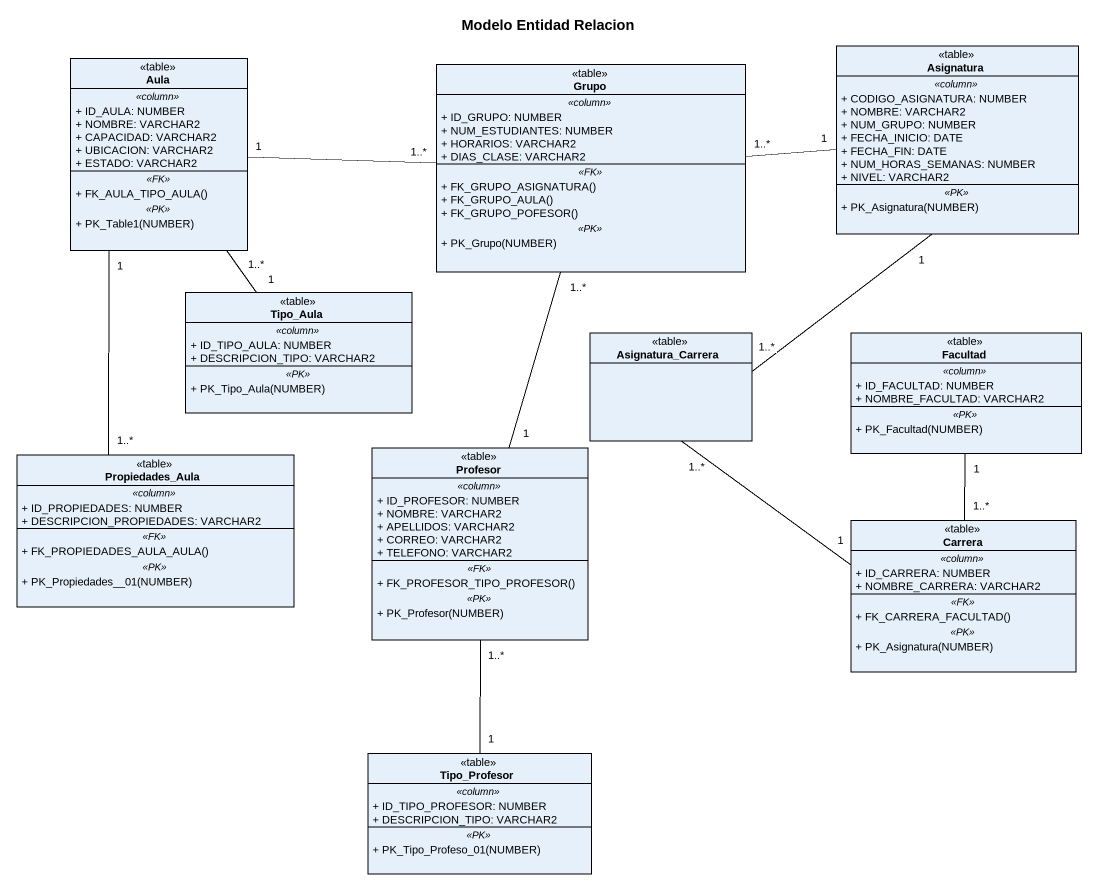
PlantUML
@startuml
title Modelo Entidad Relacion
hide circle
hide empty members
skinparam classAttributeIconSize 0
class Aula <<table>> {
  .. <<column>> ..
  + ID_AULA: NUMBER
  + NOMBRE: VARCHAR2
  + CAPACIDAD: VARCHAR2
  + UBICACION: VARCHAR2
  + ESTADO: VARCHAR2
  .. <<FK>> ..
  + FK_AULA_TIPO_AULA()
  .. <<PK>> ..
  + PK_Table1(NUMBER)
}
class Grupo <<table>> {
  .. <<column>> ..
  + ID_GRUPO: NUMBER
  + NUM_ESTUDIANTES: NUMBER
  + HORARIOS: VARCHAR2
  + DIAS_CLASE: VARCHAR2
  .. <<FK>> ..
  + FK_GRUPO_ASIGNATURA()
  + FK_GRUPO_AULA()
  + FK_GRUPO_POFESOR()
  .. <<PK>> ..
  + PK_Grupo(NUMBER)
}
class Asignatura <<table>> {
  .. <<column>> ..
  + CODIGO_ASIGNATURA: NUMBER
  + NOMBRE: VARCHAR2
  + NUM_GRUPO: NUMBER
  + FECHA_INICIO: DATE
  + FECHA_FIN: DATE
  + NUM_HORAS_SEMANAS: NUMBER
  + NIVEL: VARCHAR2
  .. <<PK>> ..
  + PK_Asignatura(NUMBER)
}
class Tipo_Aula <<table>> {
  .. <<column>> ..
  + ID_TIPO_AULA: NUMBER
  + DESCRIPCION_TIPO: VARCHAR2
  .. <<PK>> ..
  + PK_Tipo_Aula(NUMBER)
}
class Asignatura_Carrera <<table>>
class Facultad <<table>> {
  .. <<column>> ..
  + ID_FACULTAD: NUMBER
  + NOMBRE_FACULTAD: VARCHAR2
  .. <<PK>> ..
  + PK_Facultad(NUMBER)
}
class Propiedades_Aula <<table>> {
  .. <<column>> ..
  + ID_PROPIEDADES: NUMBER
  + DESCRIPCION_PROPIEDADES: VARCHAR2
  .. <<FK>> ..
  + FK_PROPIEDADES_AULA_AULA()
  .. <<PK>> ..
  + PK_Propiedades__01(NUMBER)
}
class Profesor <<table>> {
  .. <<column>> ..
  + ID_PROFESOR: NUMBER
  + NOMBRE: VARCHAR2
  + APELLIDOS: VARCHAR2
  + CORREO: VARCHAR2
  + TELEFONO: VARCHAR2
  .. <<FK>> ..
  + FK_PROFESOR_TIPO_PROFESOR()
  .. <<PK>> ..
  + PK_Profesor(NUMBER)
}
class Carrera <<table>> {
  .. <<column>> ..
  + ID_CARRERA: NUMBER
  + NOMBRE_CARRERA: VARCHAR2
  .. <<FK>> ..
  + FK_CARRERA_FACULTAD()
  .. <<PK>> ..
  + PK_Asignatura(NUMBER)
}
class Tipo_Profesor <<table>> {
  .. <<column>> ..
  + ID_TIPO_PROFESOR: NUMBER
  + DESCRIPCION_TIPO: VARCHAR2
  .. <<PK>> ..
  + PK_Tipo_Profeso_01(NUMBER)
}
Aula "1..*" -- "1" Tipo_Aula
Grupo "1..*" -left- "1" Aula
Grupo "1..*" -right- "1" Asignatura
Grupo "1..*" -- "1" Profesor
Asignatura_Carrera "1..*" -up- "1" Asignatura
Asignatura_Carrera "1..*" -- "1" Carrera
Propiedades_Aula "1..*" -up- "1" Aula
Profesor "1..*" -- "1" Tipo_Profesor
Carrera "1..*" -up- "1" Facultad
@enduml
